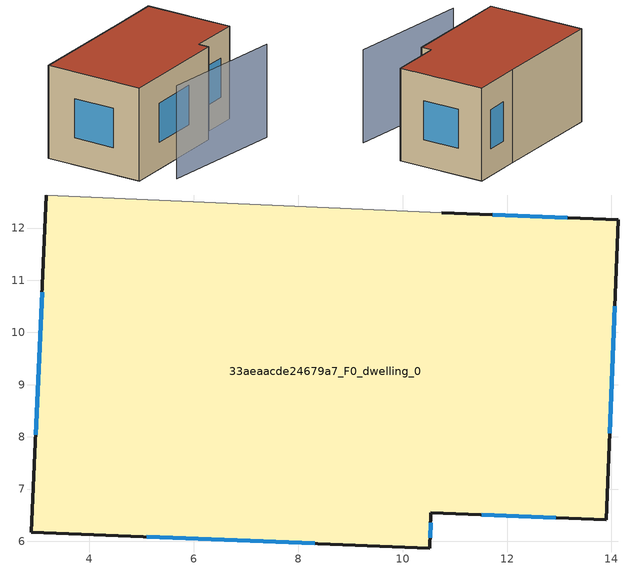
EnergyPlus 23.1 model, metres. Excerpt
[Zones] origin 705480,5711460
33aeaacde24679a7_F0_dwelling_0
 floor ground (EU_floor_Construction): 13.9,6.41 14.13,12.16 10.75,12.29 3.17,12.63 2.89,6.17 10.52,5.87 10.54,6.55 z0
 wall outside (EU_wall_Construction): 10.75,12.29 14.13,12.16 13.9,6.41 10.54,6.55 10.52,5.87 2.89,6.17 3.17,12.63 z0:6
 wall adiabatic (EU_wall_Construction): 3.17,12.63 10.75,12.29 z0:6
 window (EU_Window_Construction): 10.54,6.35 10.53,6.07 / 8.31,5.96 5.09,6.09 / 2.97,8.04 3.09,10.77 / 11.72,12.26 13.15,12.2 / 14.06,10.5 13.97,8.07 / 12.93,6.45 11.51,6.51 z1.73:4.27
 roof outside (EU_roof_Construction): 14.13,12.16 13.9,6.41 10.54,6.55 10.52,5.87 2.89,6.17 3.17,12.63 10.75,12.29 z6
shading: 4.32,4.44 12.58,3.07 / 10.75,12.29 3.17,12.63 z0:6
[Building]
EU S2 Campaign: North Axis=0; Terrain=City; Solar Distribution=FullExterior
[Site:Location]
London: Latitude=51.5; Longitude=-0.5; Time Zone=0; Elevation=25
[SizingPeriod:WeatherFileDays]
AnnualSizingPeriod: Begin Month=1; Begin Day of Month=1; End Month=12; End Day of Month=31; Day of Week for Start Day=Monday; Use Weather File Daylight Saving Period=No; Use Weather File Rain and Snow Indicators=No
[MATERIAL]
EU_InternalMass_Material: Roughness=MediumRough; Thickness=0.1; Conductivity=1; Density=1800; Specific Heat=900; Thermal Absorptance=0.9; Solar Absorptance=0.7; Visible Absorptance=0.7
[MATERIAL:NOMASS] Roughness=MediumRough; Thermal Absorptance=0.9; Solar Absorptance=0.7; Visible Absorptance=0.7
Name | Thermal Resistance
EU_wall_NoMass | 0.724719
EU_roof_NoMass | 2.98947
EU_floor_NoMass | 2.39157
[WINDOWMATERIAL:SIMPLEGLAZINGSYSTEM]
EU_Window_SimpleGlazing: UFactor=2.63425; Solar Heat Gain Coefficient=0.76; Visible Transmittance=0.76
[CONSTRUCTION]
EU_wall_Construction: EU_wall_NoMass
EU_roof_Construction: EU_roof_NoMass
EU_floor_Construction: EU_floor_NoMass
EU_InternalMass_Construction: EU_InternalMass_Material
EU_Window_Construction: EU_Window_SimpleGlazing
[ZONE]
33aeaacde24679a7_F0_dwelling_0: Type=1; Multiplier=1; Ceiling Height=autocalculate; Volume=410.832; Floor Area=autocalculate; Part of Total Floor Area=Yes
[INTERNALMASS]
33aeaacde24679a7_F0_dwelling_0_EU_InternalMass: Construction=EU_InternalMass_Construction; Zone or ZoneList=33aeaacde24679a7_F0_dwelling_0; Surface Area=68.4719
[OTHEREQUIPMENT]
EU_Step8_InternalGain_33aeaacde24679a7_F0_dwelling_0_f000: Fuel Type=Electricity; Zone or ZoneList or Space or SpaceList=33aeaacde24679a7_F0_dwelling_0; Schedule=EU_Step8_GainSchedule_33aeaacde24679a7_F0_dwelling_0_f000; Design Level Calculation Method=Watts/Area; Power per Zone Floor Area=1; Fraction Latent=0; Fraction Radiant=0; Fraction Lost=0; Carbon Dioxide Generation Rate=0; EndUse Subcategory=EU_Step8_InternalGains
[ZONEVENTILATION:DESIGNFLOWRATE]
EU_ConstantAir_33aeaacde24679a7_F0_dwelling_0: Zone or ZoneList or Space or SpaceList=33aeaacde24679a7_F0_dwelling_0; Schedule=EU_AlwaysOn; Design Flow Rate Calculation Method=AirChanges/Hour; Air Changes per Hour=0.418135; Ventilation Type=Natural; Fan Pressure Rise=0; Fan Total Efficiency=1; Constant Term Coefficient=1; Temperature Term Coefficient=0; Velocity Term Coefficient=0; Velocity Squared Term Coefficient=0; Minimum Indoor Temperature=-100; Maximum Indoor Temperature=100; Delta Temperature=-100; Minimum Outdoor Temperature=-100; Maximum Outdoor Temperature=100; Maximum Wind Speed=40
[HVACTEMPLATE:THERMOSTAT]
EU_HeatOnly_33aeaacde24679a7_F0_dwelling_0: Constant Heating Setpoint=20; Constant Cooling Setpoint=50
[HVACTEMPLATE:ZONE:IDEALLOADSAIRSYSTEM]
33aeaacde24679a7_F0_dwelling_0: Template Thermostat=EU_HeatOnly_33aeaacde24679a7_F0_dwelling_0; System Availability Schedule=EU_AlwaysOn; Maximum Heating Supply Air Temperature=50; Minimum Cooling Supply Air Temperature=13; Maximum Heating Supply Air Humidity Ratio=0.0156; Minimum Cooling Supply Air Humidity Ratio=0.0077; Heating Limit=NoLimit; Cooling Limit=NoLimit; Heating Availability Schedule=EU_AlwaysOn; Cooling Availability Schedule=EU_CoolingOff; Dehumidification Control Type=ConstantSensibleHeatRatio; Cooling Sensible Heat Ratio=0.7; Dehumidification Setpoint=60; Humidification Control Type=None; Humidification Setpoint=30; Outdoor Air Method=None; Outdoor Air Flow Rate per Person=0.00944; Outdoor Air Flow Rate per Zone Floor Area=0; Outdoor Air Flow Rate per Zone=0; Demand Controlled Ventilation Type=None; Outdoor Air Economizer Type=NoEconomizer; Heat Recovery Type=None; Sensible Heat Recovery Effectiveness=0.7; Latent Heat Recovery Effectiveness=0.65
[SIZING:ZONE]
33aeaacde24679a7_F0_dwelling_0: Zone Cooling Design Supply Air Temperature Input Method=SupplyAirTemperature; Zone Cooling Design Supply Air Temperature=13; Zone Heating Design Supply Air Temperature Input Method=SupplyAirTemperature; Zone Heating Design Supply Air Temperature=50; Zone Cooling Design Supply Air Humidity Ratio=0.008; Zone Heating Design Supply Air Humidity Ratio=0.008; Cooling Design Air Flow Method=DesignDay; Cooling Design Air Flow Rate=0; Cooling Minimum Air Flow per Zone Floor Area=0.000762; Cooling Minimum Air Flow=0; Cooling Minimum Air Flow Fraction=0.2; Heating Design Air Flow Method=DesignDay; Heating Design Air Flow Rate=0; Heating Maximum Air Flow per Zone Floor Area=0.002032; Heating Maximum Air Flow=0.141576; Heating Maximum Air Flow Fraction=0.3; Account for Dedicated Outdoor Air System=No; Dedicated Outdoor Air System Control Strategy=NeutralSupplyAir; Dedicated Outdoor Air Low Setpoint Temperature for Design=autosize; Dedicated Outdoor Air High Setpoint Temperature for Design=autosize; Zone Load Sizing Method=Sensible Load Only No Latent Load; Zone Latent Cooling Design Supply Air Humidity Ratio Input Method=HumidityRatioDifference; Zone Cooling Design Supply Air Humidity Ratio Difference=0.005; Zone Latent Heating Design Supply Air Humidity Ratio Input Method=HumidityRatioDifference; Zone Humidification Design Supply Air Humidity Ratio Difference=0.005
[SCHEDULE:CONSTANT]
Name | Hourly Value
EU_AlwaysOn | 1
EU_CoolingOff | 0
[SCHEDULE:FILE]
EU_Step8_GainSchedule_33aeaacde24679a7_F0_dwelling_0_f000: File=../../schedules/33aeaacde24679a7/33aeaacde24679a7_F0_dwelling_0_f000_gain.csv; Column Number=1; Rows to Skip at Top=0; Number of Hours of Data=8760; Column Separator=Comma; Interpolate to Timestep=No; Minutes per Item=60; Adjust Schedule for Daylight Savings=Yes
